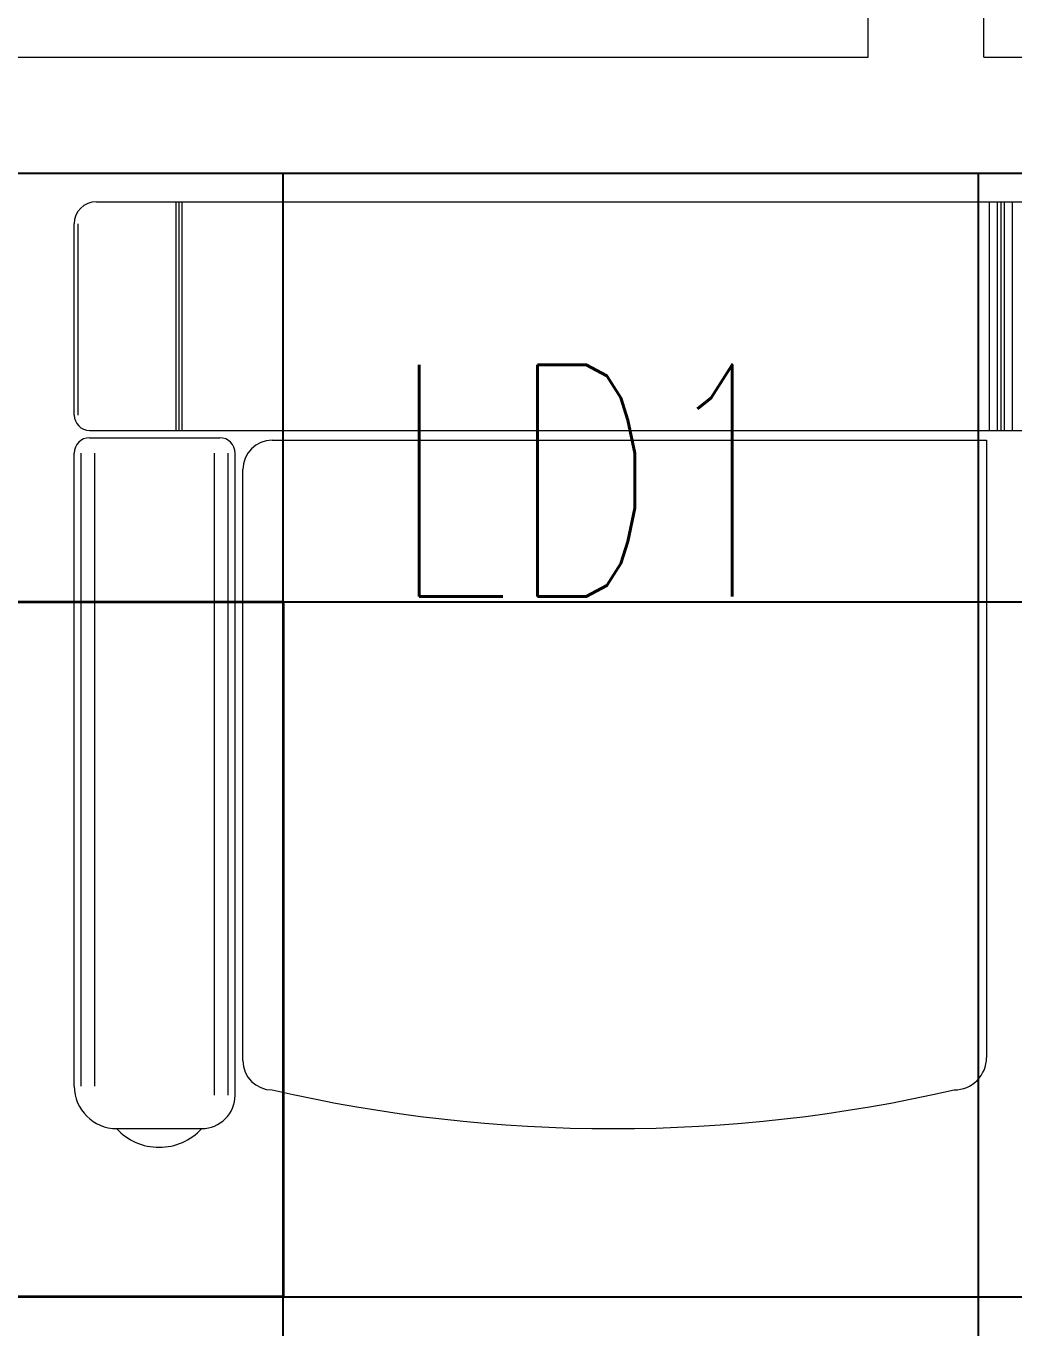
# Model space of a CAD drawing. Extents: x -12260 to 57327, y -29287 to 19916.
# Drawn here: x 9975 to 10827, y 2763 to 3887 of the extents above; entities that cross this region are included whole.
import ezdxf
from ezdxf.enums import TextEntityAlignment as Align

# ---------------------------------------------------------------- set-up
doc = ezdxf.new("R2010")
doc.units = 0
doc.header["$LTSCALE"] = 0.25
doc.linetypes.add('DASHDOT', pattern=[25.4, 12.7, -6.35, 0, -6.35])
doc.layers.add('01-First Floor$0$FALSE CEILING', color=251, linetype='Continuous')
doc.layers.add('01-First Floor$0$TME-NON MEDICAL FURNITURE', color=242, linetype='Continuous')
for name, color, linetype, lineweight in [('01-First Floor$0$LOADING', 253, 'Continuous', 5), ('01-First Floor$0$Walls', 251, 'Continuous', 5), ('E-LITE-CIRC-NUMB', 6, 'Continuous', 25), ('E-LITE-CLNG', 150, 'Continuous', 35), ('E-LITE-CLNG-CNDT', 6, 'DASHDOT', 35), ('E-LITE-CTRL', 6, 'Continuous', 25), ('E-LITE-IDEN', 6, 'Continuous', 25)]:
    doc.layers.add(name, color=color, linetype=linetype, lineweight=lineweight)
doc.styles.add('DC_SIMPLEX', font='SIMPLEX.shx', dxfattribs={"width": 0.7})

# ---------------------------------------------------------------- blocks, each defined once
blk = doc.blocks.new('01-First Floor$0$GF21008-P')
at = {"layer": '01-First Floor$0$LOADING'}
for p, q in [((-0.7709, 0), (0.7906, 0)), ((-0.7019, -0.1974), (-0.7019, 0)), ((-0.6994, -0.1974), (-0.6994, 0)), ((-0.6968, -0.1974), (-0.6968, 0)), ((0, -0.1974), (0, 0)), ((0.0069, -0.1974), (0.0069, 0)), ((0.0099, -0.1974), (0.0099, 0)), ((0.0128, -0.1974), (0.0128, 0)), ((0.0197, -0.1974), (0.0197, 0)), ((-0.79, -0.1841), (-0.79, -0.0191)), ((-0.7866, -0.1841), (-0.7866, -0.0191)), ((-0.7767, -0.1974), (0.7964, -0.1974)), ((-0.7767, -0.2037), (-0.6644, -0.2037)), ((-0.6191, -0.2059), (-0.0026, -0.2059)), ((-0.0026, -0.2059), (-0.0026, -0.7385)), ((-0.79, -0.7634), (-0.79, -0.217)), ((-0.784, -0.7634), (-0.784, -0.217)), ((-0.7722, -0.7634), (-0.7722, -0.217)), ((-0.6689, -0.7712), (-0.6689, -0.217)), ((-0.6571, -0.7712), (-0.6571, -0.217)), ((-0.6512, -0.7712), (-0.6512, -0.217)), ((-0.6444, -0.7413), (-0.6444, -0.2312)), ((-0.7533, -0.8), (-0.68, -0.8))]:
    blk.add_line(p, q, dxfattribs=at)
for centre, radius, start, end in [((-0.7709, -0.0191), 0.0191, 90, 180), ((-0.7767, -0.1841), 0.0133, 180, 270), ((-0.7767, -0.217), 0.0133, 90, 180), ((-0.6644, -0.217), 0.0133, 0, 90), ((-0.6191, -0.2312), 0.0253, 90, 180), ((-0.6191, -0.7413), 0.0253, 180, 270), ((-0.0307, -0.7385), 0.0281, 270, 0), ((-0.7533, -0.7634), 0.0366, 180, 270), ((-0.68, -0.7712), 0.0288, 270, 0), ((-0.3249, 0.51), 1.31, 257.0217, 282.9783), ((-0.7167, -0.7662), 0.0499, 222.6462, 317.3538)]:
    blk.add_arc(centre, radius, start, end, dxfattribs=at)
blk = doc.blocks.new('01-First Floor')
at = {"layer": '01-First Floor$0$FALSE CEILING', "linetype": 'Continuous'}
for p, q in [((10196.4, -810), (10196.4, 3760)), ((10796.4, -810), (10796.4, 3760)), ((8396.4, 3390), (13106, 3390)), ((8396.4, 2790), (13106, 2790))]:
    blk.add_line(p, q, dxfattribs=at)
at = {"layer": '01-First Floor$0$FALSE CEILING'}
blk.add_lwpolyline([(9507.9, -810), (8396.4, 301.4), (8396.4, 3760), (13106, 3760), (13106, -810), (9507.9, -810)], dxfattribs=at)
at = {"layer": '01-First Floor$0$Walls'}
for p, q in [((10701.2, 3860), (10701.2, 5010)), ((10801.2, 3860), (10801.2, 5010)), ((8396.4, 3860), (10701.2, 3860)), ((10801.2, 3860), (12026, 3860)), ((8396.4, 3760), (12026, 3760))]:
    blk.add_line(p, q, dxfattribs=at)
at = {"layer": '01-First Floor$0$TME-NON MEDICAL FURNITURE', "xscale": 1000, "yscale": 1000, "zscale": 1000}
blk.add_blockref('01-First Floor$0$GF21008-P', (10806.1, 3735.3, -0.1), dxfattribs=at)
blk = doc.blocks.new('*U16')
blk.add_lwpolyline([(-300, 300), (-300, -300), (300, -300), (300, 300)], close=True)
blk.add_circle((0, 0), 45)
at = {"layer": 'E-LITE-CIRC-NUMB', "style": 'DC_SIMPLEX', "width": 0.7, "flags": 8}
blk.add_attdef('CIRCUIT', text='', height=200, rotation=0, dxfattribs=at).set_placement((-473.9, 300), align=Align.RIGHT)
at = {"layer": 'E-LITE-CTRL', "style": 'DC_SIMPLEX', "width": 0.7, "flags": 8}
blk.add_attdef('CONTROL', (1118.9, -935), '', height=200, rotation=360, dxfattribs=at)
at = {"layer": 'E-LITE-IDEN', "style": 'DC_SIMPLEX', "width": 0.7, "flags": 8}
blk.add_attdef('TYPE', (460.4, 457.6), '', height=200, rotation=360, dxfattribs=at)

msp = doc.modelspace()

# ---------------------------------------------------------------- block references
at = {"layer": 'E-LITE-CLNG'}
ref = msp.add_blockref('*U16', (9896.4, 3090), dxfattribs=dict(at, xscale=-1))
ref.add_attrib('TYPE', 'LD1', (10289.9, 3394.5), dxfattribs={"layer": 'E-LITE-IDEN', "height": 200, "rotation": 0, "style": 'DC_SIMPLEX', "width": 0.7, "flags": 8})
at = {"layer": 'E-LITE-CLNG-CNDT'}
msp.add_blockref('01-First Floor', (0, 0), dxfattribs=at)

doc.saveas('drawing.dxf')
